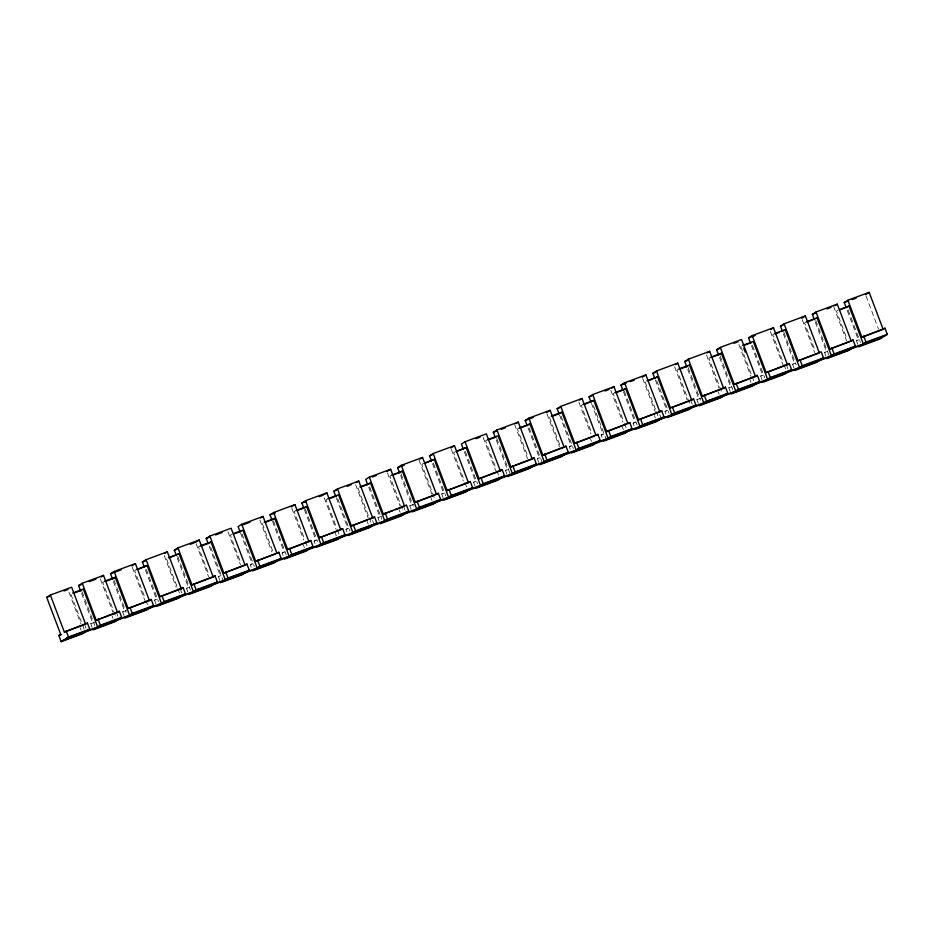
<?xml version="1.0" encoding="UTF-8"?>
<svg xmlns="http://www.w3.org/2000/svg" width="934" height="934" viewBox="0 0 934 934"><rect width="100%" height="100%" fill="white"/><g stroke="black" fill="none" stroke-linecap="round" stroke-linejoin="round"><path stroke-width="0.7" stroke-dasharray="4.67 3.5" d="M104.631 581.24L102.763 582.431L116.038 617.561M136.527 569.448L134.659 570.627L145.389 599.009M200.331 545.865L198.463 547.044L209.193 575.426M232.239 534.073L230.371 535.252L241.089 563.634M92.139 627.414L90.761 623.737L92.583 622.581L81.597 593.499M124.047 615.611L122.658 611.945L124.491 610.789L113.002 580.388M296.043 510.489L294.175 511.669L304.893 540.05M155.943 603.819L154.565 600.153L156.387 598.998L144.898 568.596M327.939 498.686L326.071 499.877L336.8 528.259M187.851 592.028L186.461 588.362L188.294 587.206L176.806 556.804M219.747 580.236L218.369 576.57L220.19 575.414L208.702 545.012M391.743 475.102L389.875 476.282L403.161 511.423M251.188 567.218L250.265 564.778L252.098 563.622L240.61 533.209M423.651 463.311L421.783 464.49L435.057 499.632M283.095 555.426L282.173 552.986L283.994 551.819L272.506 521.417M455.547 451.519L453.679 452.698L464.408 481.08M314.992 543.635L314.069 541.183L315.902 540.027L304.414 509.625M487.455 439.727L485.587 440.906L496.304 469.288M346.899 531.843L345.965 529.391L347.798 528.235L336.31 497.834M519.351 427.935L517.483 429.115L528.212 457.497M379.262 521.265L377.873 517.599L379.706 516.444L368.72 487.361M411.158 509.474L409.769 505.808L411.602 504.652L400.616 475.569M583.155 404.34L581.287 405.519L592.016 433.901M443.066 497.682L441.677 494.016L443.51 492.86L432.022 462.458M615.062 392.549L613.194 393.728L623.912 422.11M474.962 485.89L473.573 482.224L475.406 481.068L463.918 450.655M506.87 474.098L505.481 470.432L507.314 469.265L495.826 438.863M678.866 368.965L676.998 370.144L690.273 405.286M538.766 462.295L537.377 458.629L539.21 457.473L527.722 427.072M710.762 357.173L708.894 358.352L722.169 393.494M570.207 449.289L569.285 446.837L571.118 445.681L559.629 415.28M602.103 437.486L601.181 435.046L603.014 433.89L591.526 403.488M774.566 333.578L772.698 334.757L783.428 363.139M634.011 425.694L633.089 423.254L634.922 422.098L623.433 391.696M806.474 321.786L804.606 322.966L815.324 351.347M665.907 413.902L664.985 411.462L666.818 410.306L655.329 379.904M838.37 309.995L836.502 311.174L847.231 339.556M698.282 403.336L696.892 399.67L698.725 398.514L687.728 369.432M730.178 391.544L728.789 387.867L730.621 386.711L719.133 356.309M762.074 379.741L760.696 376.075L762.529 374.919L751.041 344.518M793.982 367.949L792.592 364.283L794.425 363.128L782.937 332.726M825.878 356.158L824.5 352.492L826.333 351.336L814.845 320.934M857.786 344.366L856.396 340.7L858.229 339.544L846.741 309.142M90.761 623.737L94.743 622.266M122.658 611.945L126.65 610.474M154.565 600.153L157.216 599.173M186.461 588.362L189.123 587.381M218.369 576.57L221.019 575.589M250.265 564.778L252.927 563.797M282.173 552.986L284.823 551.994M314.069 541.183L316.731 540.202M345.965 529.391L348.627 528.411M377.873 517.599L381.866 516.128M409.769 505.808L413.762 504.337M441.677 494.016L444.339 493.035M473.573 482.224L476.235 481.232M505.481 470.432L508.143 469.44M537.377 458.629L540.039 457.648M569.285 446.837L571.947 445.857M601.181 435.046L603.843 434.065M633.089 423.254L635.75 422.273M664.985 411.462L667.647 410.481M696.892 399.67L700.874 398.188M728.789 387.867L731.45 386.886M760.696 376.075L763.347 375.094M792.592 364.283L795.254 363.303M824.5 352.492L827.15 351.511M856.396 340.7L859.058 339.719M866.016 295.985L878.497 329.037M848.154 309.948L860.412 342.381M833.607 306.457L846.601 340.828M815.744 320.385L829.03 355.527M802.213 319.58L814.693 352.62M783.848 332.189L796.107 364.622M786.825 366.023L787.841 368.72M783.93 364.493L785.973 369.899M770.305 331.372L782.797 364.412M752.454 345.323L764.712 377.768M740.802 346.561L751.52 374.943M752.033 376.285L754.077 381.691M738.899 344.483L750.889 376.215M750.06 380.01L750.983 382.45M720.044 355.772L732.805 389.56M706.501 354.955L718.993 388.007M718.153 391.801L719.087 394.253M688.136 367.564L700.395 399.997M691.113 401.398L692.141 404.107M674.605 366.747L687.085 399.799M656.754 380.71L669.001 413.143M659.731 414.544L660.747 417.253M645.09 381.936L655.82 410.318M656.333 411.672L658.377 417.078M642.697 378.539L655.189 411.59M654.36 415.397L655.283 417.837M624.332 391.148L637.105 424.935M624.426 423.464L626.469 428.869M610.801 390.33L622.78 422.063M622.453 427.188L623.375 429.628M593.452 405.648L605.711 438.081M578.893 402.134L590.883 433.855M590.557 438.98L591.479 441.42M561.042 416.085L573.301 448.53M549.39 417.311L560.108 445.693M546.997 413.925L559.478 446.966M529.146 427.877L541.907 461.665M514.587 424.398L527.582 458.769M496.725 438.326L510.011 473.468M496.818 470.643L498.861 476.048M483.193 437.509L495.674 470.561M465.342 451.472L477.589 483.905M464.922 482.434L466.965 487.84M451.285 449.301L463.276 481.033M433.434 463.264L445.693 495.697M418.887 459.773L431.87 494.144M431.041 497.95L431.963 500.391M401.025 473.701L413.283 506.146M404.002 507.536L405.029 510.244M387.482 472.896L399.974 505.936M399.145 509.742L400.067 512.182M369.631 486.847L381.889 519.281M372.608 520.682L373.635 523.39M357.979 488.073L368.697 516.455M369.21 517.81L371.253 523.215M355.585 484.688L368.066 517.728M367.237 521.534L368.159 523.974M337.734 498.639L349.981 531.084M337.314 529.601L339.357 535.007M324.18 497.799L336.17 529.52M335.341 533.326L336.263 535.766M305.313 509.088L317.572 541.522M305.406 541.393L307.449 546.799M291.782 508.271L303.772 539.992M303.433 545.117L304.356 547.569M273.417 520.88L286.189 554.668M262.267 523.46L272.997 551.842M259.874 520.063L271.864 551.784M242.023 534.026L254.282 566.459M227.978 531.855L240.458 564.907M210.629 547.172L222.887 579.605M196.07 543.646L208.562 576.698M177.717 556.255L190.478 590.043M180.694 590.09L181.71 592.798M166.567 558.836L177.297 587.217M177.799 588.572L179.842 593.977M164.174 555.45L176.164 587.171M146.323 569.401L158.582 601.835M145.902 600.364L147.946 605.769M132.266 567.242L144.758 600.282M113.913 579.851L126.16 612.284M116.89 613.685L117.906 616.382M100.37 579.033L112.862 612.074M112.022 615.88L112.944 618.32M82.005 591.642L94.778 625.43M84.982 625.476L86.01 628.173M70.856 594.222L84.142 629.353M68.964 592.144L80.954 623.877M80.126 627.671L81.048 630.123"/><path stroke-width="1.4" d="M46.7 597.363L50.366 595.051L71.626 587.194L85.613 624.204L87.446 623.048L89.757 629.154L82.437 633.789L61.165 641.646L58.854 635.54L60.687 634.373L46.7 597.363L49.362 596.382M80.604 590.86L78.596 585.571L82.262 583.26L103.534 575.391L117.521 612.412L96.249 620.269L82.262 583.26M101.094 576.943L103.534 575.391M112.5 579.068L110.504 573.78L114.17 571.468L135.43 563.599L149.417 600.62L128.156 608.478L114.17 571.468M131.776 565.911L135.43 563.599M113.399 578.496L115.267 577.317L129.569 615.156L118.933 619.09M144.408 567.277L142.4 561.988L146.066 559.676L167.338 551.807L181.324 588.817L160.053 596.686L146.066 559.676M164.898 553.348L167.338 551.807M150.829 607.298L161.465 603.364L147.163 565.525L138.652 569.156M176.304 555.485L174.308 550.196L177.974 547.873L199.234 540.015L213.221 577.025L191.96 584.894L177.974 547.873M195.58 542.327L199.234 540.015M182.737 595.495L193.373 591.572L179.071 553.722L169.229 557.855M208.212 543.681L206.204 538.393L209.87 536.081L231.142 528.224L245.128 565.233L223.856 573.102L209.87 536.081M50.366 595.051L64.353 632.061L87.446 623.048M209.099 543.109L210.967 541.93L225.269 579.78L214.633 583.703M281.169 558.392L259.897 566.261L252.577 570.884L273.849 563.027L281.169 558.392L278.857 552.286L277.024 553.442L263.038 516.432L241.778 524.289L238.112 526.601L240.108 531.89M61.165 641.646L68.486 637.023L89.757 629.154M96.249 620.269L119.354 611.256L121.654 617.362L114.333 621.997L93.061 629.855L100.393 625.231L121.654 617.362M260.598 517.973L263.038 516.432M272.016 520.098L270.008 514.809L273.674 512.497L294.946 504.64L308.932 541.65L287.66 549.507L273.674 512.497M117.521 612.412L119.354 611.256M128.156 608.478L151.25 599.453L153.561 605.571L146.241 610.194L124.969 618.063L132.289 613.428L153.561 605.571M291.28 506.952L294.946 504.64M272.903 519.526L274.771 518.347L289.073 556.185L278.437 560.12M303.912 508.306L301.916 503.017L305.581 500.706L326.842 492.837L340.828 529.858L342.661 528.702L344.973 534.808L337.641 539.443L316.381 547.301L323.701 542.677L344.973 534.808M149.417 600.62L151.25 599.453M160.053 596.686L183.157 587.661L185.457 593.779L178.137 598.402L156.865 606.271L164.197 601.636L185.457 593.779M324.402 494.39L326.842 492.837M304.811 507.734L306.679 506.555L320.969 544.394L310.345 548.328M335.808 496.514L333.812 491.226L337.478 488.914L358.749 481.045L372.736 518.066L370.074 519.047M181.324 588.817L183.157 587.661M191.96 584.894L215.053 575.869L217.365 581.987L210.045 586.61L188.773 594.479L196.093 589.844L217.365 581.987M356.309 482.586L358.749 481.045M395.327 509.707L404.632 506.263L390.646 469.253L369.374 477.122L365.719 479.434L367.716 484.723M213.221 577.025L215.053 575.869M223.856 573.102L246.95 564.078L249.261 570.195L241.941 574.819L220.669 582.676L228.001 578.053L249.261 570.195M386.991 471.565L390.646 469.253M368.615 484.151L370.483 482.971L384.773 520.81L374.149 524.745M399.612 472.919L397.615 467.642L401.281 465.319L422.553 457.462L436.54 494.471L438.361 493.315L440.673 499.433L433.353 504.056L412.081 511.914L419.413 507.29L440.673 499.433M245.128 565.233L246.95 564.078M241.778 524.289L255.753 561.299L278.857 552.286M420.113 459.003L422.553 457.462M406.045 512.941L416.681 509.018L402.379 471.168L393.868 474.811M431.52 461.127L429.523 455.839L433.178 453.527L454.449 445.67L468.436 482.68L447.164 490.548L433.178 453.527M287.66 549.507L310.753 540.494L313.065 546.6L305.745 551.235L284.473 559.092L291.805 554.469L313.065 546.6M450.783 447.981L454.449 445.67M437.953 501.149L448.577 497.227L434.287 459.376L425.764 463.019M465.085 441.735L479.072 478.745L500.344 470.888L486.357 433.878L465.085 441.735L461.419 444.047L463.416 449.336M308.932 541.65L310.753 540.494M305.581 500.706L319.556 537.715L342.661 528.702M469.849 489.358L480.485 485.423L466.183 447.584L456.341 451.717M495.324 437.544L493.327 432.255L496.981 429.944L518.253 422.086L532.24 459.096L510.968 466.953L496.981 429.944M337.478 488.914L351.464 525.924L374.557 516.899L376.869 523.017L369.549 527.64L348.277 535.509L355.609 530.874L376.869 523.017M515.813 423.627L518.253 422.086M527.22 425.752L525.223 420.463L528.889 418.152L550.161 410.283L564.148 447.304L542.876 455.162L528.889 418.152M372.736 518.066L374.557 516.899M369.374 477.122L383.36 514.132L406.465 505.107L408.777 511.225L401.445 515.848L380.185 523.717L387.505 519.082L408.777 511.225M546.495 412.606L550.161 410.283M533.653 465.774L544.288 461.84L529.987 424.001L520.145 428.122M559.127 413.96L557.131 408.672L560.785 406.36L582.057 398.491L596.044 435.501L597.877 434.345L600.188 440.463L592.856 445.086L571.596 452.955L578.917 448.32L600.188 440.463M401.281 465.319L415.268 502.34L438.361 493.315M579.617 400.032L582.057 398.491M560.026 413.388L561.894 412.209L576.185 450.048L565.549 453.982M591.024 402.169L589.027 396.88L592.693 394.557L613.965 386.699L627.94 423.709L629.773 422.553L632.084 428.671L624.764 433.294L603.492 441.163L610.813 436.528L632.084 428.671M447.164 490.548L470.269 481.524L472.581 487.63L465.249 492.265L443.989 500.122L451.309 495.499L472.581 487.63M611.513 388.24L613.965 386.699M597.456 442.191L608.092 438.256L593.791 400.417L585.279 404.048M622.931 390.365L620.935 385.088L624.589 382.765L645.861 374.908L659.848 411.917L638.576 419.786L624.589 382.765M468.436 482.68L470.269 481.524M479.072 478.745L502.165 469.732L504.477 475.838L497.157 480.473L475.885 488.33L483.217 483.707L504.477 475.838M642.195 377.219L645.861 374.908M623.83 389.793L625.698 388.614L639.988 426.464L629.353 430.387M654.827 378.574L652.831 373.285L656.497 370.973L677.769 363.116L691.744 400.126L693.577 398.97L695.888 405.076L688.568 409.711L667.296 417.568L674.617 412.945L695.888 405.076M500.344 470.888L502.165 469.732M510.968 466.953L534.073 457.94L536.385 464.046L529.053 468.681L507.792 476.538L515.113 471.915L536.385 464.046M675.317 364.657L677.769 363.116M661.26 418.595L671.896 414.673L657.594 376.822L649.083 380.465M686.735 366.782L684.739 361.493L688.393 359.181L709.665 351.324L723.652 388.334L702.38 396.191L688.393 359.181M532.24 459.096L534.073 457.94M542.876 455.162L565.969 446.148L568.281 452.254L560.96 456.878L539.689 464.747L547.009 460.112L568.281 452.254M707.225 352.865L709.665 351.324M718.631 354.99L716.635 349.701L720.301 347.39L741.561 339.521L755.548 376.542L734.287 384.399L720.301 347.39M564.148 447.304L565.969 446.148M560.785 406.36L574.772 443.37L597.877 434.345M719.53 354.418L721.398 353.239L735.7 391.077L725.064 395.012M750.539 343.198L748.543 337.91L752.197 335.598L773.469 327.729L787.455 364.75L766.184 372.608L752.197 335.598M592.693 394.557L606.68 431.578L629.773 422.553M771.029 329.27L773.469 327.729M782.435 331.407L780.439 326.118L784.105 323.806L805.365 315.937L819.351 352.947L798.091 360.816L784.105 323.806M638.576 419.786L661.681 410.762L663.992 416.879L656.66 421.503L635.4 429.36L642.72 424.737L663.992 416.879M801.711 318.249L805.365 315.937M783.334 330.834L785.202 329.655L799.504 367.494L788.868 371.428M814.343 319.615L812.346 314.326L816.001 312.003L837.273 304.145L851.259 341.155L853.092 339.999L855.404 346.117L848.072 350.74L826.812 358.609L834.132 353.974L855.404 346.117M659.848 411.917L661.681 410.762M693.577 398.97L670.484 407.983L656.497 370.973M834.833 305.687L837.273 304.145M820.764 359.637L831.4 355.702L817.098 317.864L807.256 321.985M846.239 307.811L844.243 302.534L847.909 300.211L869.169 292.354L883.155 329.363L861.895 337.232L847.909 300.211M702.38 396.191L725.484 387.178L727.796 393.284L720.464 397.919L699.204 405.776L706.524 401.153L727.796 393.284M865.514 294.665L869.169 292.354M852.672 347.833L863.308 343.91L849.006 306.06L840.495 309.703M723.652 388.334L725.484 387.178M734.287 384.399L757.381 375.386L759.692 381.492L752.372 386.127L731.1 393.985L738.42 389.361L759.692 381.492M755.548 376.542L757.381 375.386M766.184 372.608L789.288 363.583L791.6 369.701L784.268 374.324L763.008 382.193L770.328 377.558L791.6 369.701M787.455 364.75L789.288 363.583M798.091 360.816L821.184 351.791L823.496 357.909L816.176 362.532L794.904 370.401L802.224 365.766L823.496 357.909M816.001 312.003L829.987 349.024L853.092 339.999M861.895 337.232L884.988 328.208L887.3 334.325L879.98 338.949L858.708 346.806L866.028 342.183L887.3 334.325M883.155 329.363L884.988 328.208M63.979 590.977L67.972 589.506M78.596 585.571L81.258 584.591M89.232 581.637L95.887 579.185M110.504 573.78L121.14 569.845M142.4 561.988L146.393 560.505M174.308 550.196L176.97 549.204M190.256 544.3L194.249 542.817M206.204 538.393L210.197 536.922M215.509 534.96L222.164 532.497M243.424 524.639L250.078 522.188M270.008 514.809L275.332 512.848M301.916 503.017L305.897 501.546M319.194 496.631L323.187 495.16M333.812 491.226L336.474 490.245M347.109 486.31L351.091 484.839M372.362 476.97L376.355 475.499M397.615 467.642L404.27 465.179M429.523 455.839L432.185 454.858M476.048 438.641L480.029 437.17M493.327 432.255L497.308 430.784M501.301 429.313L505.282 427.83M525.223 420.463L533.197 417.51M557.131 408.672L561.112 407.201M589.027 396.88L591.689 395.899M604.975 390.984L608.968 389.501M620.935 385.088L626.247 383.115M630.24 381.644L634.221 380.173M652.831 373.285L655.493 372.304M684.739 361.493L687.389 360.512M716.635 349.701L719.297 348.721M733.914 343.315L737.907 341.844M748.543 337.91L755.186 335.458M780.439 326.118L783.101 325.137M812.346 314.326L816.328 312.843M826.964 308.921L830.956 307.438M844.243 302.534L846.904 301.542M852.217 299.581L856.209 298.109M72.724 593.043L83.36 589.109L97.661 626.947L87.025 630.882M104.631 581.24L115.267 577.317M136.527 569.448L147.163 565.525M168.435 557.656L179.071 553.722M200.331 545.865L210.967 541.93M233.57 533.583L242.875 530.138L257.165 567.977L246.541 571.912M264.135 522.281L274.771 518.347M296.043 510.489L306.679 506.555M327.939 498.686L338.575 494.763L352.877 532.602L342.241 536.536M359.847 486.894L370.483 482.971M391.743 475.102L402.379 471.168M424.982 462.82L434.287 459.376M456.878 451.029L466.183 447.584M487.455 439.727L498.091 435.793L512.381 473.631L501.756 477.566M519.351 427.935L529.987 424.001M551.258 416.132L561.894 412.209M583.155 404.34L593.791 400.417M615.062 392.549L625.698 388.614M646.958 380.757L657.594 376.822M678.866 368.965L689.49 365.031L703.792 402.869L693.156 406.804M710.762 357.173L721.398 353.239M742.67 345.382L753.294 341.447L767.596 379.286L756.96 383.22M774.566 333.578L785.202 329.655M806.474 321.786L817.098 317.864M839.701 309.504L849.006 306.06M74.848 592.74L81.492 590.288M105.425 581.438L112.068 578.987M201.125 546.063L207.768 543.6M234.352 533.781L241.007 531.318M264.929 522.48L271.572 520.016M298.156 510.186L303.48 508.224M330.064 498.394L336.707 495.942M360.641 487.093L367.284 484.641M489.568 439.435L496.223 436.972M552.041 416.331L558.695 413.879M615.845 392.747L622.499 390.295M680.979 368.673L687.634 366.21M711.556 357.372L718.199 354.908M744.783 345.078L751.426 342.626M775.36 333.777L779.341 332.306M64.353 632.061L84.282 624.694M255.753 561.299L275.693 553.932M319.556 537.715L339.497 530.349M351.464 525.924L367.412 520.028M383.36 514.132L392.665 510.688M415.268 502.34L435.209 494.962M574.772 443.37L594.713 436.003M606.68 431.578L626.621 424.199M671.815 407.493L690.424 400.616M829.987 349.024L849.928 341.646M58.854 635.54L61.516 634.548M66.653 638.179L87.924 630.31M98.56 626.387L119.832 618.518M130.456 614.595L151.728 606.726M162.364 602.792L183.636 594.935M194.26 591L215.532 583.143M226.168 579.208L247.428 571.351M258.064 567.417L279.336 559.548M289.972 555.625L311.232 547.756M321.868 543.833L343.14 535.964M353.776 532.03L375.036 524.172M385.672 520.238L406.944 512.381M417.58 508.446L438.84 500.589M449.476 496.654L470.748 488.797M481.384 484.863L502.644 476.994M513.28 473.071L534.552 465.202M545.187 461.279L566.448 453.41M577.084 449.476L598.355 441.619M608.991 437.684L630.252 429.827M640.887 425.892L662.159 418.035M672.795 414.101L694.055 406.243M704.691 402.309L725.963 394.44M736.599 390.517L757.859 382.648M768.495 378.725L789.767 370.856M800.403 366.922L821.663 359.065M832.299 355.13L853.571 347.273M864.207 343.338L885.467 335.481M85.157 632.061L95.793 628.127M117.065 620.269L127.701 616.335M148.961 608.478L159.597 604.543M180.869 596.686L191.505 592.751M212.765 584.882L223.401 580.96M244.673 573.091L255.309 569.168M276.569 561.299L287.205 557.365M308.477 549.507L319.101 545.573M340.373 537.715L351.009 533.781M372.281 525.924L382.905 521.989M404.177 514.132L414.813 510.197M436.085 502.329L446.709 498.406M467.981 490.537L478.617 486.614M499.888 478.745L510.513 474.811M531.785 466.953L542.421 463.019M563.692 455.162L574.317 451.227M595.588 443.37L606.224 439.435M627.496 431.578L638.12 427.644M659.392 419.775L670.028 415.852M691.288 407.983L701.924 404.06M723.196 396.191L733.832 392.257M755.092 384.399L765.728 380.465M787 372.608L797.636 368.673M818.896 360.816L829.532 356.881M850.804 349.012L861.44 345.09M62.998 640.49L84.258 632.633M94.894 628.699L116.166 620.83M126.802 616.907L148.062 609.038M158.698 605.115L179.97 597.246M190.606 593.312L211.866 585.455M222.502 581.52L243.774 573.663M254.41 569.728L275.67 561.871M286.306 557.937L307.578 550.079M318.214 546.145L339.474 538.276M350.11 534.353L371.382 526.484M382.018 522.561L403.278 514.692M413.914 510.758L435.186 502.901M445.822 498.966L467.082 491.109M477.718 487.174L498.989 479.317M509.625 475.383L530.886 467.525M541.522 463.591L562.793 455.722M573.429 451.799L594.689 443.93M605.325 440.007L626.597 432.138M637.221 428.204L658.493 420.347M669.129 416.412L690.401 408.555M701.025 404.62L722.297 396.763M732.933 392.829L754.205 384.96M764.829 381.037L786.101 373.168M796.737 369.245L818.009 361.376M828.633 357.442L849.905 349.585M860.541 345.65L881.813 337.793M863.728 336.065L866.028 342.183M831.82 347.868L834.132 353.974M799.924 359.66L802.224 365.766M768.017 371.452L770.328 377.558M743.686 348.078L745.215 352.13M736.12 383.244L738.42 389.361M704.213 395.035L706.524 401.153M672.317 406.827L674.617 412.945M640.409 418.63L642.72 424.737M608.513 430.422L610.813 436.528M576.605 442.214L578.917 448.32M544.709 454.006L547.009 460.112M512.801 465.797L515.113 471.915M480.905 477.589L483.217 483.707M448.997 489.381L451.309 495.499M417.101 501.184L419.413 507.29M385.193 512.976L387.505 519.082M353.297 524.768L355.609 530.874M321.389 536.56L323.701 542.677M289.493 548.351L291.805 554.469M257.586 560.143L259.897 566.261M225.689 571.935L228.001 578.053M193.782 583.738L196.093 589.844M161.886 595.53L164.197 601.636M129.978 607.322L132.289 613.428M98.082 619.114L100.393 625.231M66.174 630.905L68.486 637.023"/></g></svg>
